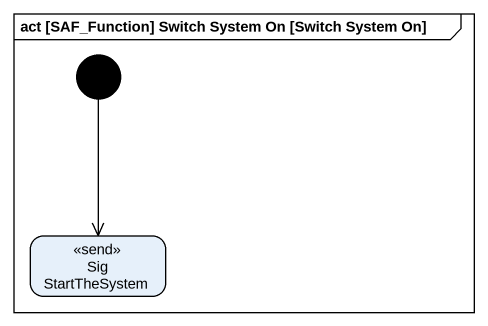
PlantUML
@startuml
mainframe act [SAF_Function] Switch System On [Switch System On]
hide empty description
state "Sig StartTheSystem" as Sig_StartTheSystem <<send>>
[*] --> Sig_StartTheSystem
@enduml
